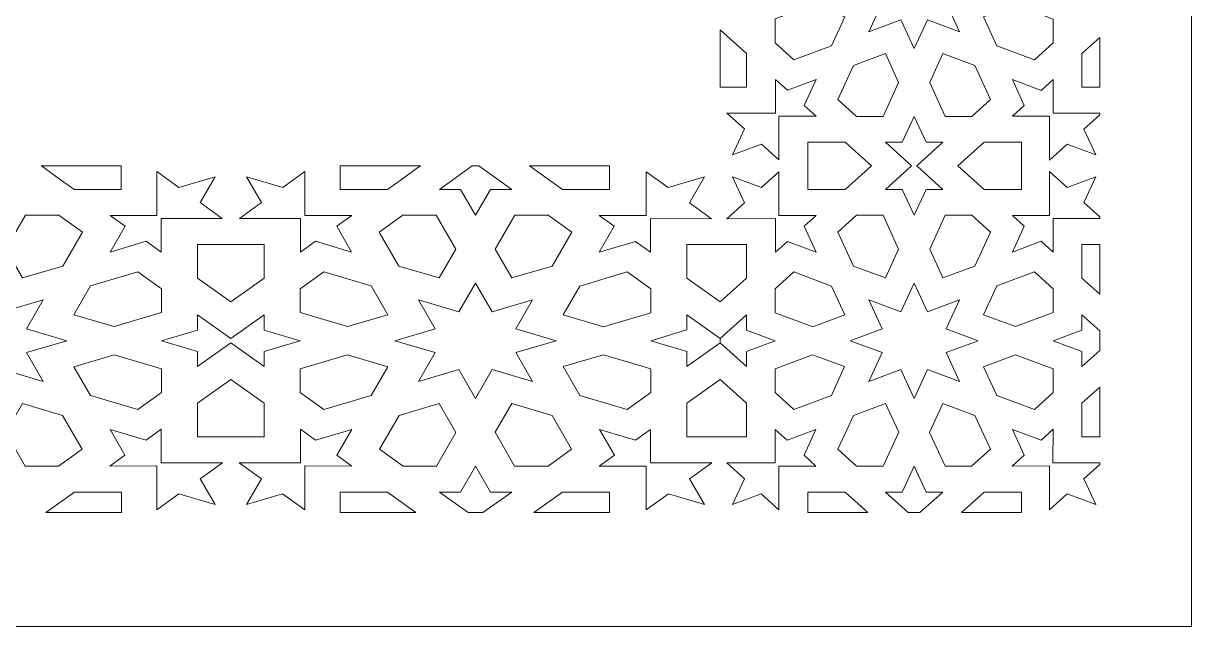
# Model space of a CAD drawing. Header units: millimetres. Extents: x -167 to 167, y -425 to 425.
# Drawn here: x -35.2 to 167, y -424.7 to -320.4 of the extents above; entities that cross this region are included whole.
import ezdxf

# ---------------------------------------------------------------- set-up
doc = ezdxf.new("R2010")
doc.units = ezdxf.units.MM
doc.header["$MEASUREMENT"] = 0
doc.layers.add('Layer 1', color=18, linetype='Continuous', true_color=0x000000)

msp = doc.modelspace()

# ---------------------------------------------------------------- linework, layer by layer
at = {"layer": 'Layer 1', "color": 250, "lineweight": 9, "true_color": 0x333333}
msp.add_lwpolyline([(-167.02, -424.72), (167.02, -424.72), (167.02, 424.72), (-167.02, 424.72)], close=True, dxfattribs=at)
for points, knots in [([(113.47, -312.68), (113.47, -312.68), (111.18, -307.69), (111.18, -307.69), (111.18, -307.69), (116.71, -309.75), (116.71, -309.75), (116.71, -309.75), (119, -304.77), (119, -304.77), (119, -304.77), (121.29, -309.75), (121.29, -309.75), (121.29, -309.75), (126.82, -307.69), (126.82, -307.69), (126.82, -307.69), (124.53, -312.68), (124.53, -312.68), (124.53, -312.68), (130.06, -314.74), (130.06, -314.74), (130.06, -314.74), (124.54, -316.81), (124.54, -316.81), (124.54, -316.81), (126.83, -321.79), (126.83, -321.79), (126.83, -321.79), (121.29, -319.73), (121.29, -319.73), (121.29, -319.73), (119, -324.72), (119, -324.72), (119, -324.72), (116.71, -319.73), (116.71, -319.73), (116.71, -319.73), (111.18, -321.8), (111.18, -321.8), (111.18, -321.8), (113.47, -316.81), (113.47, -316.81), (113.47, -316.81), (107.94, -314.74), (107.94, -314.74), (107.94, -314.74), (113.47, -312.68), (113.47, -312.68)], [0, 0, 0, 0, 0.0625, 0.0625, 0.0625, 0.125, 0.125, 0.125, 0.1875, 0.1875, 0.1875, 0.25, 0.25, 0.25, 0.3125, 0.3125, 0.3125, 0.375, 0.375, 0.375, 0.4375, 0.4375, 0.4375, 0.5, 0.5, 0.5, 0.5625, 0.5625, 0.5625, 0.625, 0.625, 0.625, 0.6875, 0.6875, 0.6875, 0.75, 0.75, 0.75, 0.8125, 0.8125, 0.8125, 0.875, 0.875, 0.875, 0.9375, 0.9375, 0.9375, 1, 1, 1, 1]), ([(101.45, -317.16), (101.45, -317.16), (106.99, -319.23), (106.99, -319.23), (106.99, -319.23), (104.7, -324.21), (104.7, -324.21), (104.7, -324.21), (98.2, -326.64), (98.2, -326.64), (98.2, -326.64), (94.95, -323.7), (94.95, -323.7), (94.95, -323.7), (94.95, -319.59), (94.95, -319.59), (94.95, -319.59), (101.45, -317.16), (101.45, -317.16)], [0, 0, 0, 0, 0.166667, 0.166667, 0.166667, 0.333333, 0.333333, 0.333333, 0.5, 0.5, 0.5, 0.666667, 0.666667, 0.666667, 0.833333, 0.833333, 0.833333, 1, 1, 1, 1]), ([(136.56, -317.17), (136.56, -317.17), (143.06, -319.6), (143.06, -319.6), (143.06, -319.6), (143.06, -323.72), (143.06, -323.72), (143.06, -323.72), (139.81, -326.65), (139.81, -326.65), (139.81, -326.65), (133.31, -324.22), (133.31, -324.22), (133.31, -324.22), (131.02, -319.24), (131.02, -319.24), (131.02, -319.24), (136.56, -317.17), (136.56, -317.17)], [0, 0, 0, 0, 0.166667, 0.166667, 0.166667, 0.333333, 0.333333, 0.333333, 0.5, 0.5, 0.5, 0.666667, 0.666667, 0.666667, 0.833333, 0.833333, 0.833333, 1, 1, 1, 1]), ([(89.97, -325.58), (89.97, -325.58), (89.97, -331.4), (89.97, -331.4), (89.97, -331.4), (85.42, -331.4), (85.42, -331.4), (85.42, -331.4), (85.42, -321.47), (85.42, -321.47), (85.42, -321.47), (89.97, -325.58), (89.97, -325.58)], [0, 0, 0, 0, 0.25, 0.25, 0.25, 0.5, 0.5, 0.5, 0.75, 0.75, 0.75, 1, 1, 1, 1]), ([(151.12, -322.79), (151.12, -322.79), (151.12, -331.4), (151.12, -331.4), (151.12, -331.4), (148.02, -331.4), (148.02, -331.4), (148.02, -331.4), (148.02, -325.58), (148.02, -325.58), (148.02, -325.58), (151.12, -322.79), (151.12, -322.79)], [0, 0, 0, 0, 0.25, 0.25, 0.25, 0.5, 0.5, 0.5, 0.75, 0.75, 0.75, 1, 1, 1, 1]), ([(108.48, -327.66), (108.48, -327.66), (114.02, -325.59), (114.02, -325.59), (114.02, -325.59), (116.31, -330.58), (116.31, -330.58), (116.31, -330.58), (113.62, -336.44), (113.62, -336.44), (113.62, -336.44), (109.02, -336.44), (109.02, -336.44), (109.02, -336.44), (105.79, -333.53), (105.79, -333.53), (105.79, -333.53), (108.48, -327.66), (108.48, -327.66)], [0, 0, 0, 0, 0.166667, 0.166667, 0.166667, 0.333333, 0.333333, 0.333333, 0.5, 0.5, 0.5, 0.666667, 0.666667, 0.666667, 0.833333, 0.833333, 0.833333, 1, 1, 1, 1]), ([(123.98, -325.59), (123.98, -325.59), (129.51, -327.66), (129.51, -327.66), (129.51, -327.66), (132.21, -333.53), (132.21, -333.53), (132.21, -333.53), (128.98, -336.44), (128.98, -336.44), (128.98, -336.44), (124.38, -336.44), (124.38, -336.44), (124.38, -336.44), (121.69, -330.58), (121.69, -330.58), (121.69, -330.58), (123.98, -325.59), (123.98, -325.59)], [0, 0, 0, 0, 0.166667, 0.166667, 0.166667, 0.333333, 0.333333, 0.333333, 0.5, 0.5, 0.5, 0.666667, 0.666667, 0.666667, 0.833333, 0.833333, 0.833333, 1, 1, 1, 1]), ([(94.99, -335.86), (94.99, -335.86), (94.99, -330.06), (94.99, -330.06), (94.99, -330.06), (97.05, -331.92), (97.05, -331.92), (97.05, -331.92), (102.02, -330.07), (102.02, -330.07), (102.02, -330.07), (99.96, -334.55), (99.96, -334.55), (99.96, -334.55), (102.02, -336.41), (102.02, -336.41), (102.02, -336.41), (95.59, -336.4), (95.59, -336.4), (95.59, -336.4), (95.58, -343.97), (95.58, -343.97), (95.58, -343.97), (92.55, -341.23), (92.55, -341.23), (92.55, -341.23), (87.58, -343.08), (87.58, -343.08), (87.58, -343.08), (89.64, -338.6), (89.64, -338.6), (89.64, -338.6), (86.59, -335.86), (86.59, -335.86), (86.59, -335.86), (94.99, -335.86), (94.99, -335.86)], [0, 0, 0, 0, 0.083333, 0.083333, 0.083333, 0.166667, 0.166667, 0.166667, 0.25, 0.25, 0.25, 0.333333, 0.333333, 0.333333, 0.416667, 0.416667, 0.416667, 0.5, 0.5, 0.5, 0.583333, 0.583333, 0.583333, 0.666667, 0.666667, 0.666667, 0.75, 0.75, 0.75, 0.833333, 0.833333, 0.833333, 0.916667, 0.916667, 0.916667, 1, 1, 1, 1]), ([(138.06, -334.57), (138.06, -334.57), (136, -330.09), (136, -330.09), (136, -330.09), (140.97, -331.94), (140.97, -331.94), (140.97, -331.94), (143.03, -330.08), (143.03, -330.08), (143.03, -330.08), (143.03, -335.89), (143.03, -335.89), (143.03, -335.89), (151.12, -335.89), (151.12, -335.89), (151.12, -335.89), (151.12, -336.16), (151.12, -336.16), (151.12, -336.16), (148.38, -338.63), (148.38, -338.63), (148.38, -338.63), (150.43, -343.11), (150.43, -343.11), (150.43, -343.11), (145.47, -341.26), (145.47, -341.26), (145.47, -341.26), (142.42, -344), (142.42, -344), (142.42, -344), (142.43, -336.42), (142.43, -336.42), (142.43, -336.42), (136, -336.43), (136, -336.43), (136, -336.43), (138.06, -334.57), (138.06, -334.57)], [0, 0, 0, 0, 0.076923, 0.076923, 0.076923, 0.153846, 0.153846, 0.153846, 0.230769, 0.230769, 0.230769, 0.307692, 0.307692, 0.307692, 0.384615, 0.384615, 0.384615, 0.461538, 0.461538, 0.461538, 0.538462, 0.538462, 0.538462, 0.615385, 0.615385, 0.615385, 0.692308, 0.692308, 0.692308, 0.769231, 0.769231, 0.769231, 0.846154, 0.846154, 0.846154, 0.923077, 0.923077, 0.923077, 1, 1, 1, 1]), ([(116.94, -340.92), (116.94, -340.92), (118.99, -336.44), (118.99, -336.44), (118.99, -336.44), (121.05, -340.92), (121.05, -340.92), (121.05, -340.92), (123.97, -340.92), (123.97, -340.92), (123.97, -340.92), (119.44, -345), (119.44, -345), (119.44, -345), (123.97, -349.08), (123.97, -349.08), (123.97, -349.08), (121.05, -349.08), (121.05, -349.08), (121.05, -349.08), (118.99, -353.56), (118.99, -353.56), (118.99, -353.56), (116.94, -349.08), (116.94, -349.08), (116.94, -349.08), (114.02, -349.08), (114.02, -349.08), (114.02, -349.08), (118.55, -345), (118.55, -345), (118.55, -345), (114.02, -340.92), (114.02, -340.92), (114.02, -340.92), (116.94, -340.92), (116.94, -340.92)], [0, 0, 0, 0, 0.083333, 0.083333, 0.083333, 0.166667, 0.166667, 0.166667, 0.25, 0.25, 0.25, 0.333333, 0.333333, 0.333333, 0.416667, 0.416667, 0.416667, 0.5, 0.5, 0.5, 0.583333, 0.583333, 0.583333, 0.666667, 0.666667, 0.666667, 0.75, 0.75, 0.75, 0.833333, 0.833333, 0.833333, 0.916667, 0.916667, 0.916667, 1, 1, 1, 1]), ([(107.07, -340.92), (107.07, -340.92), (111.59, -345), (111.59, -345), (111.59, -345), (107.07, -349.07), (107.07, -349.07), (107.07, -349.07), (100.61, -349.07), (100.61, -349.07), (100.61, -349.07), (100.61, -340.92), (100.61, -340.92), (100.61, -340.92), (107.07, -340.92), (107.07, -340.92)], [0, 0, 0, 0, 0.2, 0.2, 0.2, 0.4, 0.4, 0.4, 0.6, 0.6, 0.6, 0.8, 0.8, 0.8, 1, 1, 1, 1]), ([(131.1, -340.9), (131.1, -340.9), (137.55, -340.9), (137.55, -340.9), (137.55, -340.9), (137.55, -349.1), (137.55, -349.1), (137.55, -349.1), (131.1, -349.1), (131.1, -349.1), (131.1, -349.1), (126.56, -345), (126.56, -345), (126.56, -345), (126.57, -345), (126.56, -344.99), (126.56, -344.99), (131.1, -340.9), (131.1, -340.9)], [0, 0, 0, 0, 0.142857, 0.142857, 0.142857, 0.285714, 0.285714, 0.285714, 0.428571, 0.428571, 0.428571, 0.571429, 0.571429, 0.571429, 0.857143, 0.857143, 0.857143, 1, 1, 1, 1]), ([(-32.07, -345), (-32.07, -345), (-18.22, -345), (-18.22, -345), (-18.22, -345), (-18.22, -349.1), (-18.22, -349.1), (-18.22, -349.1), (-26.36, -349.1), (-26.36, -349.1), (-26.36, -349.1), (-32.08, -345), (-32.07, -345)], [0, 0, 0, 0, 0.25, 0.25, 0.25, 0.5, 0.5, 0.5, 0.75, 0.75, 0.75, 1, 1, 1, 1]), ([(33.54, -345), (33.55, -345), (27.82, -349.1), (27.82, -349.1), (27.82, -349.1), (19.68, -349.1), (19.68, -349.1), (19.68, -349.1), (19.68, -345), (19.68, -345), (19.68, -345), (33.54, -345), (33.54, -345)], [0, 0, 0, 0, 0.25, 0.25, 0.25, 0.5, 0.5, 0.5, 0.75, 0.75, 0.75, 1, 1, 1, 1]), ([(42.52, -345), (42.52, -345), (43.65, -345), (43.65, -345), (43.65, -345), (49.36, -349.08), (49.36, -349.08), (49.36, -349.08), (45.68, -349.08), (45.68, -349.08), (45.68, -349.08), (43.09, -353.56), (43.09, -353.56), (43.09, -353.56), (40.5, -349.08), (40.5, -349.08), (40.5, -349.08), (36.82, -349.08), (36.82, -349.08), (36.82, -349.08), (42.52, -345), (42.52, -345)], [0, 0, 0, 0, 0.142857, 0.142857, 0.142857, 0.285714, 0.285714, 0.285714, 0.428571, 0.428571, 0.428571, 0.571429, 0.571429, 0.571429, 0.714286, 0.714286, 0.714286, 0.857143, 0.857143, 0.857143, 1, 1, 1, 1]), ([(66.26, -345), (66.26, -345), (66.26, -349.07), (66.26, -349.07), (66.26, -349.07), (58.13, -349.07), (58.13, -349.07), (58.13, -349.07), (52.43, -345), (52.43, -345), (52.43, -345), (66.26, -345), (66.26, -345)], [0, 0, 0, 0, 0.25, 0.25, 0.25, 0.5, 0.5, 0.5, 0.75, 0.75, 0.75, 1, 1, 1, 1]), ([(-12.07, -353.57), (-12.07, -353.57), (-12.08, -345.99), (-12.08, -345.99), (-12.08, -345.99), (-8.24, -348.74), (-8.24, -348.74), (-8.24, -348.74), (-1.98, -346.88), (-1.98, -346.88), (-1.98, -346.88), (-4.57, -351.36), (-4.57, -351.36), (-4.57, -351.36), (-0.74, -354.1), (-0.74, -354.1), (-0.74, -354.1), (-11.32, -354.11), (-11.32, -354.11), (-11.32, -354.11), (-11.31, -359.91), (-11.31, -359.91), (-11.31, -359.91), (-13.91, -358.05), (-13.91, -358.05), (-13.91, -358.05), (-20.18, -359.91), (-20.18, -359.91), (-20.18, -359.91), (-17.58, -355.43), (-17.58, -355.43), (-17.58, -355.43), (-20.18, -353.57), (-20.18, -353.57), (-20.18, -353.57), (-12.07, -353.57), (-12.07, -353.57)], [0, 0, 0, 0, 0.083333, 0.083333, 0.083333, 0.166667, 0.166667, 0.166667, 0.25, 0.25, 0.25, 0.333333, 0.333333, 0.333333, 0.416667, 0.416667, 0.416667, 0.5, 0.5, 0.5, 0.583333, 0.583333, 0.583333, 0.666667, 0.666667, 0.666667, 0.75, 0.75, 0.75, 0.833333, 0.833333, 0.833333, 0.916667, 0.916667, 0.916667, 1, 1, 1, 1]), ([(6.04, -351.36), (6.04, -351.36), (3.44, -346.88), (3.44, -346.88), (3.44, -346.88), (9.71, -348.74), (9.71, -348.74), (9.71, -348.74), (13.55, -345.99), (13.55, -345.99), (13.55, -345.99), (13.54, -353.57), (13.54, -353.57), (13.54, -353.57), (21.65, -353.57), (21.65, -353.57), (21.65, -353.57), (19.05, -355.43), (19.05, -355.43), (19.05, -355.43), (21.64, -359.91), (21.64, -359.91), (21.64, -359.91), (15.38, -358.05), (15.38, -358.05), (15.38, -358.05), (12.78, -359.91), (12.78, -359.91), (12.78, -359.91), (12.79, -354.11), (12.79, -354.11), (12.79, -354.11), (2.21, -354.1), (2.21, -354.1), (2.21, -354.1), (6.04, -351.36), (6.04, -351.36)], [0, 0, 0, 0, 0.083333, 0.083333, 0.083333, 0.166667, 0.166667, 0.166667, 0.25, 0.25, 0.25, 0.333333, 0.333333, 0.333333, 0.416667, 0.416667, 0.416667, 0.5, 0.5, 0.5, 0.583333, 0.583333, 0.583333, 0.666667, 0.666667, 0.666667, 0.75, 0.75, 0.75, 0.833333, 0.833333, 0.833333, 0.916667, 0.916667, 0.916667, 1, 1, 1, 1]), ([(72.6, -353.59), (72.6, -353.59), (72.6, -346.03), (72.6, -346.03), (72.6, -346.03), (76.43, -348.77), (76.43, -348.77), (76.43, -348.77), (82.7, -346.91), (82.7, -346.91), (82.7, -346.91), (80.1, -351.39), (80.1, -351.39), (80.1, -351.39), (83.94, -354.14), (83.94, -354.14), (83.94, -354.14), (73.35, -354.13), (73.35, -354.13), (73.35, -354.13), (73.35, -359.93), (73.35, -359.93), (73.35, -359.93), (70.75, -358.07), (70.75, -358.07), (70.75, -358.07), (64.49, -359.93), (64.49, -359.93), (64.49, -359.93), (67.08, -355.45), (67.08, -355.45), (67.08, -355.45), (64.48, -353.59), (64.48, -353.59), (64.48, -353.59), (72.6, -353.59), (72.6, -353.59)], [0, 0, 0, 0, 0.083333, 0.083333, 0.083333, 0.166667, 0.166667, 0.166667, 0.25, 0.25, 0.25, 0.333333, 0.333333, 0.333333, 0.416667, 0.416667, 0.416667, 0.5, 0.5, 0.5, 0.583333, 0.583333, 0.583333, 0.666667, 0.666667, 0.666667, 0.75, 0.75, 0.75, 0.833333, 0.833333, 0.833333, 0.916667, 0.916667, 0.916667, 1, 1, 1, 1]), ([(89.64, -351.39), (89.64, -351.39), (87.58, -346.91), (87.58, -346.91), (87.58, -346.91), (92.55, -348.77), (92.55, -348.77), (92.55, -348.77), (95.58, -346.03), (95.58, -346.03), (95.58, -346.03), (95.59, -353.59), (95.59, -353.59), (95.59, -353.59), (102.02, -353.59), (102.02, -353.59), (102.02, -353.59), (99.96, -355.45), (99.96, -355.45), (99.96, -355.45), (102.02, -359.93), (102.02, -359.93), (102.02, -359.93), (97.05, -358.07), (97.05, -358.07), (97.05, -358.07), (94.99, -359.93), (94.99, -359.93), (94.99, -359.93), (94.99, -354.13), (94.99, -354.13), (94.99, -354.13), (86.59, -354.14), (86.59, -354.14), (86.59, -354.14), (89.64, -351.39), (89.64, -351.39)], [0, 0, 0, 0, 0.083333, 0.083333, 0.083333, 0.166667, 0.166667, 0.166667, 0.25, 0.25, 0.25, 0.333333, 0.333333, 0.333333, 0.416667, 0.416667, 0.416667, 0.5, 0.5, 0.5, 0.583333, 0.583333, 0.583333, 0.666667, 0.666667, 0.666667, 0.75, 0.75, 0.75, 0.833333, 0.833333, 0.833333, 0.916667, 0.916667, 0.916667, 1, 1, 1, 1]), ([(142.43, -353.57), (142.43, -353.57), (142.42, -345.99), (142.42, -345.99), (142.42, -345.99), (145.47, -348.74), (145.47, -348.74), (145.47, -348.74), (150.43, -346.88), (150.43, -346.88), (150.43, -346.88), (148.38, -351.36), (148.38, -351.36), (148.38, -351.36), (151.12, -353.84), (151.12, -353.84), (151.12, -353.84), (151.12, -354.1), (151.12, -354.1), (151.12, -354.1), (143.03, -354.11), (143.03, -354.11), (143.03, -354.11), (143.03, -359.91), (143.03, -359.91), (143.03, -359.91), (140.97, -358.05), (140.97, -358.05), (140.97, -358.05), (136, -359.91), (136, -359.91), (136, -359.91), (138.06, -355.43), (138.06, -355.43), (138.06, -355.43), (136, -353.57), (136, -353.57), (136, -353.57), (142.43, -353.57), (142.43, -353.57)], [0, 0, 0, 0, 0.076923, 0.076923, 0.076923, 0.153846, 0.153846, 0.153846, 0.230769, 0.230769, 0.230769, 0.307692, 0.307692, 0.307692, 0.384615, 0.384615, 0.384615, 0.461538, 0.461538, 0.461538, 0.538462, 0.538462, 0.538462, 0.615385, 0.615385, 0.615385, 0.692308, 0.692308, 0.692308, 0.769231, 0.769231, 0.769231, 0.846154, 0.846154, 0.846154, 0.923077, 0.923077, 0.923077, 1, 1, 1, 1]), ([(-34.83, -353.56), (-34.83, -353.56), (-29.03, -353.56), (-29.03, -353.56), (-29.03, -353.56), (-24.96, -356.47), (-24.96, -356.47), (-24.96, -356.47), (-28.36, -362.33), (-28.36, -362.33), (-28.36, -362.33), (-35.34, -364.4), (-35.34, -364.4), (-35.34, -364.4), (-38.22, -359.42), (-38.22, -359.42), (-38.22, -359.42), (-34.83, -353.56), (-34.83, -353.56)], [0, 0, 0, 0, 0.166667, 0.166667, 0.166667, 0.333333, 0.333333, 0.333333, 0.5, 0.5, 0.5, 0.666667, 0.666667, 0.666667, 0.833333, 0.833333, 0.833333, 1, 1, 1, 1]), ([(30.5, -353.56), (30.5, -353.56), (36.29, -353.56), (36.29, -353.56), (36.29, -353.56), (39.69, -359.42), (39.69, -359.42), (39.69, -359.42), (36.8, -364.4), (36.8, -364.4), (36.8, -364.4), (29.82, -362.33), (29.82, -362.33), (29.82, -362.33), (26.43, -356.47), (26.43, -356.47), (26.43, -356.47), (30.5, -353.56), (30.5, -353.56)], [0, 0, 0, 0, 0.166667, 0.166667, 0.166667, 0.333333, 0.333333, 0.333333, 0.5, 0.5, 0.5, 0.666667, 0.666667, 0.666667, 0.833333, 0.833333, 0.833333, 1, 1, 1, 1]), ([(49.87, -353.56), (49.87, -353.56), (55.66, -353.56), (55.66, -353.56), (55.66, -353.56), (59.73, -356.47), (59.73, -356.47), (59.73, -356.47), (56.34, -362.33), (56.34, -362.33), (56.34, -362.33), (49.36, -364.4), (49.36, -364.4), (49.36, -364.4), (46.47, -359.42), (46.47, -359.42), (46.47, -359.42), (49.87, -353.56), (49.87, -353.56)], [0, 0, 0, 0, 0.166667, 0.166667, 0.166667, 0.333333, 0.333333, 0.333333, 0.5, 0.5, 0.5, 0.666667, 0.666667, 0.666667, 0.833333, 0.833333, 0.833333, 1, 1, 1, 1]), ([(109.02, -353.56), (109.02, -353.56), (113.62, -353.56), (113.62, -353.56), (113.62, -353.56), (116.31, -359.42), (116.31, -359.42), (116.31, -359.42), (114.02, -364.4), (114.02, -364.4), (114.02, -364.4), (108.48, -362.33), (108.48, -362.33), (108.48, -362.33), (105.79, -356.47), (105.79, -356.47), (105.79, -356.47), (109.02, -353.56), (109.02, -353.56)], [0, 0, 0, 0, 0.166667, 0.166667, 0.166667, 0.333333, 0.333333, 0.333333, 0.5, 0.5, 0.5, 0.666667, 0.666667, 0.666667, 0.833333, 0.833333, 0.833333, 1, 1, 1, 1]), ([(124.38, -353.56), (124.38, -353.56), (128.98, -353.56), (128.98, -353.56), (128.98, -353.56), (132.21, -356.47), (132.21, -356.47), (132.21, -356.47), (129.51, -362.33), (129.51, -362.33), (129.51, -362.33), (123.98, -364.4), (123.98, -364.4), (123.98, -364.4), (121.69, -359.42), (121.69, -359.42), (121.69, -359.42), (124.38, -353.56), (124.38, -353.56)], [0, 0, 0, 0, 0.166667, 0.166667, 0.166667, 0.333333, 0.333333, 0.333333, 0.5, 0.5, 0.5, 0.666667, 0.666667, 0.666667, 0.833333, 0.833333, 0.833333, 1, 1, 1, 1]), ([(0.73, -358.59), (0.73, -358.59), (6.48, -358.59), (6.48, -358.59), (6.48, -358.59), (6.48, -364.42), (6.48, -364.42), (6.48, -364.42), (0.73, -368.53), (0.73, -368.53), (0.73, -368.53), (-5.02, -364.42), (-5.02, -364.42), (-5.02, -364.42), (-5.02, -358.59), (-5.02, -358.59), (-5.02, -358.59), (0.73, -358.59), (0.73, -358.59)], [0, 0, 0, 0, 0.166667, 0.166667, 0.166667, 0.333333, 0.333333, 0.333333, 0.5, 0.5, 0.5, 0.666667, 0.666667, 0.666667, 0.833333, 0.833333, 0.833333, 1, 1, 1, 1]), ([(85.42, -358.59), (85.42, -358.59), (89.97, -358.59), (89.97, -358.59), (89.97, -358.59), (89.97, -364.42), (89.97, -364.42), (89.97, -364.42), (85.42, -368.52), (85.42, -368.52), (85.42, -368.52), (79.68, -364.42), (79.68, -364.42), (79.68, -364.42), (79.68, -358.59), (79.68, -358.59), (79.68, -358.59), (85.42, -358.59), (85.42, -358.59)], [0, 0, 0, 0, 0.166667, 0.166667, 0.166667, 0.333333, 0.333333, 0.333333, 0.5, 0.5, 0.5, 0.666667, 0.666667, 0.666667, 0.833333, 0.833333, 0.833333, 1, 1, 1, 1]), ([(151.12, -358.59), (151.12, -358.59), (151.12, -367.21), (151.12, -367.21), (151.12, -367.21), (148.02, -364.42), (148.02, -364.42), (148.02, -364.42), (148.02, -358.59), (148.02, -358.59), (148.02, -358.59), (151.12, -358.59), (151.12, -358.59)], [0, 0, 0, 0, 0.25, 0.25, 0.25, 0.5, 0.5, 0.5, 0.75, 0.75, 0.75, 1, 1, 1, 1]), ([(-23.57, -365.77), (-23.57, -365.77), (-15.37, -363.34), (-15.37, -363.34), (-15.37, -363.34), (-11.28, -366.28), (-11.28, -366.28), (-11.28, -366.28), (-11.28, -370.39), (-11.28, -370.39), (-11.28, -370.39), (-19.47, -372.82), (-19.47, -372.82), (-19.47, -372.82), (-26.45, -370.75), (-26.45, -370.75), (-26.45, -370.75), (-23.57, -365.77), (-23.57, -365.77)], [0, 0, 0, 0, 0.166667, 0.166667, 0.166667, 0.333333, 0.333333, 0.333333, 0.5, 0.5, 0.5, 0.666667, 0.666667, 0.666667, 0.833333, 0.833333, 0.833333, 1, 1, 1, 1]), ([(16.84, -363.34), (16.84, -363.34), (25.04, -365.77), (25.04, -365.77), (25.04, -365.77), (27.92, -370.75), (27.92, -370.75), (27.92, -370.75), (20.94, -372.82), (20.94, -372.82), (20.94, -372.82), (12.74, -370.39), (12.74, -370.39), (12.74, -370.39), (12.74, -366.28), (12.74, -366.28), (12.74, -366.28), (16.84, -363.34), (16.84, -363.34)], [0, 0, 0, 0, 0.166667, 0.166667, 0.166667, 0.333333, 0.333333, 0.333333, 0.5, 0.5, 0.5, 0.666667, 0.666667, 0.666667, 0.833333, 0.833333, 0.833333, 1, 1, 1, 1]), ([(61.11, -365.79), (61.11, -365.79), (69.31, -363.36), (69.31, -363.36), (69.31, -363.36), (73.41, -366.29), (73.41, -366.29), (73.41, -366.29), (73.41, -370.41), (73.41, -370.41), (73.41, -370.41), (65.21, -372.84), (65.21, -372.84), (65.21, -372.84), (58.23, -370.77), (58.23, -370.77), (58.23, -370.77), (61.11, -365.79), (61.11, -365.79)], [0, 0, 0, 0, 0.166667, 0.166667, 0.166667, 0.333333, 0.333333, 0.333333, 0.5, 0.5, 0.5, 0.666667, 0.666667, 0.666667, 0.833333, 0.833333, 0.833333, 1, 1, 1, 1]), ([(98.2, -363.36), (98.2, -363.36), (104.7, -365.79), (104.7, -365.79), (104.7, -365.79), (106.99, -370.77), (106.99, -370.77), (106.99, -370.77), (101.45, -372.84), (101.45, -372.84), (101.45, -372.84), (94.95, -370.41), (94.95, -370.41), (94.95, -370.41), (94.95, -366.29), (94.95, -366.29), (94.95, -366.29), (98.2, -363.36), (98.2, -363.36)], [0, 0, 0, 0, 0.166667, 0.166667, 0.166667, 0.333333, 0.333333, 0.333333, 0.5, 0.5, 0.5, 0.666667, 0.666667, 0.666667, 0.833333, 0.833333, 0.833333, 1, 1, 1, 1]), ([(133.31, -365.77), (133.31, -365.77), (139.81, -363.34), (139.81, -363.34), (139.81, -363.34), (143.06, -366.28), (143.06, -366.28), (143.06, -366.28), (143.06, -370.39), (143.06, -370.39), (143.06, -370.39), (136.56, -372.82), (136.56, -372.82), (136.56, -372.82), (131.02, -370.75), (131.02, -370.75), (131.02, -370.75), (133.31, -365.77), (133.31, -365.77)], [0, 0, 0, 0, 0.166667, 0.166667, 0.166667, 0.333333, 0.333333, 0.333333, 0.5, 0.5, 0.5, 0.666667, 0.666667, 0.666667, 0.833333, 0.833333, 0.833333, 1, 1, 1, 1]), ([(-48.58, -373.19), (-48.58, -373.19), (-51.47, -368.2), (-51.47, -368.2), (-51.47, -368.2), (-44.5, -370.26), (-44.5, -370.26), (-44.5, -370.26), (-41.61, -365.27), (-41.61, -365.27), (-41.61, -365.27), (-38.72, -370.27), (-38.72, -370.27), (-38.72, -370.27), (-31.74, -368.2), (-31.74, -368.2), (-31.74, -368.2), (-34.63, -373.19), (-34.63, -373.19), (-34.63, -373.19), (-27.66, -375.25), (-27.66, -375.25), (-27.66, -375.25), (-34.64, -377.32), (-34.64, -377.32), (-34.64, -377.32), (-31.75, -382.31), (-31.75, -382.31), (-31.75, -382.31), (-38.72, -380.24), (-38.72, -380.24), (-38.72, -380.24), (-41.61, -385.23), (-41.61, -385.23), (-41.61, -385.23), (-44.5, -380.24), (-44.5, -380.24), (-44.5, -380.24), (-51.47, -382.31), (-51.47, -382.31), (-51.47, -382.31), (-48.58, -377.32), (-48.58, -377.32), (-48.58, -377.32), (-55.56, -375.25), (-55.56, -375.25), (-55.56, -375.25), (-48.58, -373.19), (-48.58, -373.19)], [0, 0, 0, 0, 0.0625, 0.0625, 0.0625, 0.125, 0.125, 0.125, 0.1875, 0.1875, 0.1875, 0.25, 0.25, 0.25, 0.3125, 0.3125, 0.3125, 0.375, 0.375, 0.375, 0.4375, 0.4375, 0.4375, 0.5, 0.5, 0.5, 0.5625, 0.5625, 0.5625, 0.625, 0.625, 0.625, 0.6875, 0.6875, 0.6875, 0.75, 0.75, 0.75, 0.8125, 0.8125, 0.8125, 0.875, 0.875, 0.875, 0.9375, 0.9375, 0.9375, 1, 1, 1, 1]), ([(36.1, -373.19), (36.1, -373.19), (33.21, -368.2), (33.21, -368.2), (33.21, -368.2), (40.19, -370.27), (40.19, -370.27), (40.19, -370.27), (43.08, -365.27), (43.08, -365.27), (43.08, -365.27), (45.97, -370.26), (45.97, -370.26), (45.97, -370.26), (52.94, -368.2), (52.94, -368.2), (52.94, -368.2), (50.05, -373.19), (50.05, -373.19), (50.05, -373.19), (57.02, -375.25), (57.02, -375.25), (57.02, -375.25), (50.05, -377.32), (50.05, -377.32), (50.05, -377.32), (52.94, -382.31), (52.94, -382.31), (52.94, -382.31), (45.97, -380.24), (45.97, -380.24), (45.97, -380.24), (43.08, -385.23), (43.08, -385.23), (43.08, -385.23), (40.19, -380.24), (40.19, -380.24), (40.19, -380.24), (33.22, -382.31), (33.22, -382.31), (33.22, -382.31), (36.1, -377.32), (36.1, -377.32), (36.1, -377.32), (29.13, -375.25), (29.13, -375.25), (29.13, -375.25), (36.1, -373.19), (36.1, -373.19)], [0, 0, 0, 0, 0.0625, 0.0625, 0.0625, 0.125, 0.125, 0.125, 0.1875, 0.1875, 0.1875, 0.25, 0.25, 0.25, 0.3125, 0.3125, 0.3125, 0.375, 0.375, 0.375, 0.4375, 0.4375, 0.4375, 0.5, 0.5, 0.5, 0.5625, 0.5625, 0.5625, 0.625, 0.625, 0.625, 0.6875, 0.6875, 0.6875, 0.75, 0.75, 0.75, 0.8125, 0.8125, 0.8125, 0.875, 0.875, 0.875, 0.9375, 0.9375, 0.9375, 1, 1, 1, 1]), ([(113.47, -373.19), (113.47, -373.19), (111.18, -368.2), (111.18, -368.2), (111.18, -368.2), (116.71, -370.26), (116.71, -370.26), (116.71, -370.26), (119, -365.27), (119, -365.27), (119, -365.27), (121.29, -370.27), (121.29, -370.27), (121.29, -370.27), (126.83, -368.2), (126.83, -368.2), (126.83, -368.2), (124.54, -373.19), (124.54, -373.19), (124.54, -373.19), (130.06, -375.25), (130.06, -375.25), (130.06, -375.25), (124.53, -377.32), (124.53, -377.32), (124.53, -377.32), (126.82, -382.31), (126.82, -382.31), (126.82, -382.31), (121.29, -380.24), (121.29, -380.24), (121.29, -380.24), (119, -385.23), (119, -385.23), (119, -385.23), (116.71, -380.24), (116.71, -380.24), (116.71, -380.24), (111.18, -382.31), (111.18, -382.31), (111.18, -382.31), (113.47, -377.32), (113.47, -377.32), (113.47, -377.32), (107.94, -375.25), (107.94, -375.25), (107.94, -375.25), (113.47, -373.19), (113.47, -373.19)], [0, 0, 0, 0, 0.0625, 0.0625, 0.0625, 0.125, 0.125, 0.125, 0.1875, 0.1875, 0.1875, 0.25, 0.25, 0.25, 0.3125, 0.3125, 0.3125, 0.375, 0.375, 0.375, 0.4375, 0.4375, 0.4375, 0.5, 0.5, 0.5, 0.5625, 0.5625, 0.5625, 0.625, 0.625, 0.625, 0.6875, 0.6875, 0.6875, 0.75, 0.75, 0.75, 0.8125, 0.8125, 0.8125, 0.875, 0.875, 0.875, 0.9375, 0.9375, 0.9375, 1, 1, 1, 1]), ([(-5.01, -373.4), (-5.01, -373.4), (-5.01, -370.76), (-5.01, -370.76), (-5.01, -370.76), (0.72, -374.87), (0.72, -374.87), (0.72, -374.87), (0.73, -374.86), (0.73, -374.86), (0.73, -374.86), (0.75, -374.87), (0.75, -374.87), (0.75, -374.87), (6.48, -370.76), (6.48, -370.76), (6.48, -370.76), (6.48, -373.4), (6.48, -373.4), (6.48, -373.4), (12.74, -375.25), (12.74, -375.25), (12.74, -375.25), (6.48, -377.11), (6.48, -377.11), (6.48, -377.11), (6.48, -379.74), (6.48, -379.74), (6.48, -379.74), (0.75, -375.63), (0.75, -375.63), (0.75, -375.63), (0.73, -375.64), (0.73, -375.64), (0.73, -375.64), (0.72, -375.63), (0.72, -375.63), (0.72, -375.63), (-5.01, -379.74), (-5.01, -379.74), (-5.01, -379.74), (-5.01, -377.11), (-5.01, -377.11), (-5.01, -377.11), (-11.28, -375.25), (-11.28, -375.25), (-11.28, -375.25), (-5.01, -373.4), (-5.01, -373.4)], [0, 0, 0, 0, 0.0625, 0.0625, 0.0625, 0.125, 0.125, 0.125, 0.1875, 0.1875, 0.1875, 0.25, 0.25, 0.25, 0.3125, 0.3125, 0.3125, 0.375, 0.375, 0.375, 0.4375, 0.4375, 0.4375, 0.5, 0.5, 0.5, 0.5625, 0.5625, 0.5625, 0.625, 0.625, 0.625, 0.6875, 0.6875, 0.6875, 0.75, 0.75, 0.75, 0.8125, 0.8125, 0.8125, 0.875, 0.875, 0.875, 0.9375, 0.9375, 0.9375, 1, 1, 1, 1]), ([(79.67, -373.39), (79.67, -373.39), (79.67, -370.76), (79.67, -370.76), (79.67, -370.76), (85.4, -374.87), (85.4, -374.87), (85.4, -374.87), (85.42, -374.86), (85.42, -374.86), (85.42, -374.86), (85.42, -375.64), (85.42, -375.64), (85.42, -375.64), (85.4, -375.63), (85.4, -375.63), (85.4, -375.63), (79.67, -379.74), (79.67, -379.74), (79.67, -379.74), (79.67, -377.11), (79.67, -377.11), (79.67, -377.11), (73.41, -375.25), (73.41, -375.25), (73.41, -375.25), (79.67, -373.39), (79.67, -373.39)], [0, 0, 0, 0, 0.111111, 0.111111, 0.111111, 0.222222, 0.222222, 0.222222, 0.333333, 0.333333, 0.333333, 0.444444, 0.444444, 0.444444, 0.555556, 0.555556, 0.555556, 0.666667, 0.666667, 0.666667, 0.777778, 0.777778, 0.777778, 0.888889, 0.888889, 0.888889, 1, 1, 1, 1]), ([(85.44, -374.87), (85.44, -374.87), (89.98, -370.76), (89.98, -370.76), (89.98, -370.76), (89.98, -373.4), (89.98, -373.4), (89.98, -373.4), (94.95, -375.25), (94.95, -375.25), (94.95, -375.25), (89.98, -377.11), (89.98, -377.11), (89.98, -377.11), (89.98, -379.74), (89.98, -379.74), (89.98, -379.74), (85.43, -375.63), (85.43, -375.63), (85.43, -375.63), (85.42, -375.64), (85.42, -375.64), (85.42, -375.64), (85.42, -374.86), (85.42, -374.86), (85.42, -374.86), (85.44, -374.87), (85.44, -374.87)], [0, 0, 0, 0, 0.111111, 0.111111, 0.111111, 0.222222, 0.222222, 0.222222, 0.333333, 0.333333, 0.333333, 0.444444, 0.444444, 0.444444, 0.555556, 0.555556, 0.555556, 0.666667, 0.666667, 0.666667, 0.777778, 0.777778, 0.777778, 0.888889, 0.888889, 0.888889, 1, 1, 1, 1]), ([(148.03, -373.4), (148.03, -373.4), (148.03, -370.76), (148.03, -370.76), (148.03, -370.76), (151.12, -373.56), (151.12, -373.56), (151.12, -373.56), (151.12, -376.95), (151.12, -376.95), (151.12, -376.95), (148.03, -379.74), (148.03, -379.74), (148.03, -379.74), (148.03, -377.11), (148.03, -377.11), (148.03, -377.11), (143.06, -375.25), (143.06, -375.25), (143.06, -375.25), (148.03, -373.4), (148.03, -373.4)], [0, 0, 0, 0, 0.142857, 0.142857, 0.142857, 0.285714, 0.285714, 0.285714, 0.428571, 0.428571, 0.428571, 0.571429, 0.571429, 0.571429, 0.714286, 0.714286, 0.714286, 0.857143, 0.857143, 0.857143, 1, 1, 1, 1]), ([(-19.47, -377.68), (-19.47, -377.68), (-11.28, -380.11), (-11.28, -380.11), (-11.28, -380.11), (-11.28, -384.22), (-11.28, -384.22), (-11.28, -384.22), (-15.38, -387.16), (-15.38, -387.16), (-15.38, -387.16), (-23.57, -384.73), (-23.57, -384.73), (-23.57, -384.73), (-26.45, -379.75), (-26.45, -379.75), (-26.45, -379.75), (-19.47, -377.68), (-19.47, -377.68)], [0, 0, 0, 0, 0.166667, 0.166667, 0.166667, 0.333333, 0.333333, 0.333333, 0.5, 0.5, 0.5, 0.666667, 0.666667, 0.666667, 0.833333, 0.833333, 0.833333, 1, 1, 1, 1]), ([(20.94, -377.68), (20.94, -377.68), (27.92, -379.75), (27.92, -379.75), (27.92, -379.75), (25.04, -384.73), (25.04, -384.73), (25.04, -384.73), (16.84, -387.16), (16.84, -387.16), (16.84, -387.16), (12.75, -384.22), (12.75, -384.22), (12.75, -384.22), (12.75, -380.11), (12.75, -380.11), (12.75, -380.11), (20.94, -377.68), (20.94, -377.68)], [0, 0, 0, 0, 0.166667, 0.166667, 0.166667, 0.333333, 0.333333, 0.333333, 0.5, 0.5, 0.5, 0.666667, 0.666667, 0.666667, 0.833333, 0.833333, 0.833333, 1, 1, 1, 1]), ([(65.23, -377.67), (65.23, -377.67), (73.42, -380.1), (73.42, -380.1), (73.42, -380.1), (73.42, -384.22), (73.42, -384.22), (73.42, -384.22), (69.32, -387.15), (69.32, -387.15), (69.32, -387.15), (61.13, -384.72), (61.13, -384.72), (61.13, -384.72), (58.25, -379.74), (58.25, -379.74), (58.25, -379.74), (65.23, -377.67), (65.23, -377.67)], [0, 0, 0, 0, 0.166667, 0.166667, 0.166667, 0.333333, 0.333333, 0.333333, 0.5, 0.5, 0.5, 0.666667, 0.666667, 0.666667, 0.833333, 0.833333, 0.833333, 1, 1, 1, 1]), ([(101.43, -377.67), (101.43, -377.67), (106.97, -379.74), (106.97, -379.74), (106.97, -379.74), (104.68, -384.72), (104.68, -384.72), (104.68, -384.72), (98.19, -387.15), (98.19, -387.15), (98.19, -387.15), (94.94, -384.22), (94.94, -384.22), (94.94, -384.22), (94.94, -380.1), (94.94, -380.1), (94.94, -380.1), (101.43, -377.67), (101.43, -377.67)], [0, 0, 0, 0, 0.166667, 0.166667, 0.166667, 0.333333, 0.333333, 0.333333, 0.5, 0.5, 0.5, 0.666667, 0.666667, 0.666667, 0.833333, 0.833333, 0.833333, 1, 1, 1, 1]), ([(136.56, -377.68), (136.56, -377.68), (143.06, -380.11), (143.06, -380.11), (143.06, -380.11), (143.06, -384.22), (143.06, -384.22), (143.06, -384.22), (139.81, -387.16), (139.81, -387.16), (139.81, -387.16), (133.31, -384.73), (133.31, -384.73), (133.31, -384.73), (131.02, -379.75), (131.02, -379.75), (131.02, -379.75), (136.56, -377.68), (136.56, -377.68)], [0, 0, 0, 0, 0.166667, 0.166667, 0.166667, 0.333333, 0.333333, 0.333333, 0.5, 0.5, 0.5, 0.666667, 0.666667, 0.666667, 0.833333, 0.833333, 0.833333, 1, 1, 1, 1]), ([(0.73, -381.97), (0.73, -381.97), (6.48, -386.08), (6.48, -386.08), (6.48, -386.08), (6.48, -391.91), (6.48, -391.91), (6.48, -391.91), (0.73, -391.91), (0.73, -391.91), (0.73, -391.91), (-5.02, -391.91), (-5.02, -391.91), (-5.02, -391.91), (-5.02, -386.08), (-5.02, -386.08), (-5.02, -386.08), (0.73, -381.97), (0.73, -381.97)], [0, 0, 0, 0, 0.166667, 0.166667, 0.166667, 0.333333, 0.333333, 0.333333, 0.5, 0.5, 0.5, 0.666667, 0.666667, 0.666667, 0.833333, 0.833333, 0.833333, 1, 1, 1, 1]), ([(85.42, -381.98), (85.42, -381.98), (89.97, -386.08), (89.97, -386.08), (89.97, -386.08), (89.97, -391.91), (89.97, -391.91), (89.97, -391.91), (85.42, -391.91), (85.42, -391.91), (85.42, -391.91), (79.68, -391.91), (79.68, -391.91), (79.68, -391.91), (79.68, -386.08), (79.68, -386.08), (79.68, -386.08), (85.42, -381.98), (85.42, -381.98)], [0, 0, 0, 0, 0.166667, 0.166667, 0.166667, 0.333333, 0.333333, 0.333333, 0.5, 0.5, 0.5, 0.666667, 0.666667, 0.666667, 0.833333, 0.833333, 0.833333, 1, 1, 1, 1]), ([(151.12, -383.29), (151.12, -383.29), (151.12, -391.91), (151.12, -391.91), (151.12, -391.91), (148.02, -391.91), (148.02, -391.91), (148.02, -391.91), (148.02, -386.08), (148.02, -386.08), (148.02, -386.08), (151.12, -383.29), (151.12, -383.29)], [0, 0, 0, 0, 0.25, 0.25, 0.25, 0.5, 0.5, 0.5, 0.75, 0.75, 0.75, 1, 1, 1, 1]), ([(-35.34, -386.12), (-35.34, -386.12), (-28.38, -388.18), (-28.38, -388.18), (-28.38, -388.18), (-24.98, -394.04), (-24.98, -394.04), (-24.98, -394.04), (-29.08, -396.97), (-29.08, -396.97), (-29.08, -396.97), (-34.84, -396.97), (-34.84, -396.97), (-34.84, -396.97), (-38.23, -391.11), (-38.23, -391.11), (-38.23, -391.11), (-35.34, -386.12), (-35.34, -386.12)], [0, 0, 0, 0, 0.166667, 0.166667, 0.166667, 0.333333, 0.333333, 0.333333, 0.5, 0.5, 0.5, 0.666667, 0.666667, 0.666667, 0.833333, 0.833333, 0.833333, 1, 1, 1, 1]), ([(29.84, -388.18), (29.84, -388.18), (36.81, -386.12), (36.81, -386.12), (36.81, -386.12), (39.7, -391.11), (39.7, -391.11), (39.7, -391.11), (36.3, -396.97), (36.3, -396.97), (36.3, -396.97), (30.55, -396.97), (30.55, -396.97), (30.55, -396.97), (26.45, -394.04), (26.45, -394.04), (26.45, -394.04), (29.84, -388.18), (29.84, -388.18)], [0, 0, 0, 0, 0.166667, 0.166667, 0.166667, 0.333333, 0.333333, 0.333333, 0.5, 0.5, 0.5, 0.666667, 0.666667, 0.666667, 0.833333, 0.833333, 0.833333, 1, 1, 1, 1]), ([(49.34, -386.1), (49.34, -386.1), (56.33, -388.17), (56.33, -388.17), (56.33, -388.17), (59.72, -394.03), (59.72, -394.03), (59.72, -394.03), (55.65, -396.94), (55.65, -396.94), (55.65, -396.94), (49.85, -396.94), (49.85, -396.94), (49.85, -396.94), (46.46, -391.08), (46.46, -391.08), (46.46, -391.08), (49.34, -386.1), (49.34, -386.1)], [0, 0, 0, 0, 0.166667, 0.166667, 0.166667, 0.333333, 0.333333, 0.333333, 0.5, 0.5, 0.5, 0.666667, 0.666667, 0.666667, 0.833333, 0.833333, 0.833333, 1, 1, 1, 1]), ([(108.5, -388.17), (108.5, -388.17), (114.03, -386.1), (114.03, -386.1), (114.03, -386.1), (116.32, -391.08), (116.32, -391.08), (116.32, -391.08), (113.63, -396.94), (113.63, -396.94), (113.63, -396.94), (109.03, -396.94), (109.03, -396.94), (109.03, -396.94), (105.8, -394.03), (105.8, -394.03), (105.8, -394.03), (108.5, -388.17), (108.5, -388.17)], [0, 0, 0, 0, 0.166667, 0.166667, 0.166667, 0.333333, 0.333333, 0.333333, 0.5, 0.5, 0.5, 0.666667, 0.666667, 0.666667, 0.833333, 0.833333, 0.833333, 1, 1, 1, 1]), ([(123.98, -386.12), (123.98, -386.12), (129.5, -388.18), (129.5, -388.18), (129.5, -388.18), (132.19, -394.04), (132.19, -394.04), (132.19, -394.04), (128.94, -396.97), (128.94, -396.97), (128.94, -396.97), (124.37, -396.97), (124.37, -396.97), (124.37, -396.97), (121.68, -391.11), (121.68, -391.11), (121.68, -391.11), (123.98, -386.12), (123.98, -386.12)], [0, 0, 0, 0, 0.166667, 0.166667, 0.166667, 0.333333, 0.333333, 0.333333, 0.5, 0.5, 0.5, 0.666667, 0.666667, 0.666667, 0.833333, 0.833333, 0.833333, 1, 1, 1, 1]), ([(-17.59, -395.07), (-17.59, -395.07), (-20.18, -390.59), (-20.18, -390.59), (-20.18, -390.59), (-13.92, -392.44), (-13.92, -392.44), (-13.92, -392.44), (-11.32, -390.58), (-11.32, -390.58), (-11.32, -390.58), (-11.32, -396.38), (-11.32, -396.38), (-11.32, -396.38), (-0.73, -396.38), (-0.73, -396.38), (-0.73, -396.38), (-4.57, -399.13), (-4.57, -399.13), (-4.57, -399.13), (-1.98, -403.61), (-1.98, -403.61), (-1.98, -403.61), (-8.24, -401.75), (-8.24, -401.75), (-8.24, -401.75), (-12.07, -404.49), (-12.07, -404.49), (-12.07, -404.49), (-12.07, -396.92), (-12.07, -396.92), (-12.07, -396.92), (-20.19, -396.93), (-20.19, -396.93), (-20.19, -396.93), (-17.59, -395.07), (-17.59, -395.07)], [0, 0, 0, 0, 0.083333, 0.083333, 0.083333, 0.166667, 0.166667, 0.166667, 0.25, 0.25, 0.25, 0.333333, 0.333333, 0.333333, 0.416667, 0.416667, 0.416667, 0.5, 0.5, 0.5, 0.583333, 0.583333, 0.583333, 0.666667, 0.666667, 0.666667, 0.75, 0.75, 0.75, 0.833333, 0.833333, 0.833333, 0.916667, 0.916667, 0.916667, 1, 1, 1, 1]), ([(12.79, -396.38), (12.79, -396.38), (12.79, -390.58), (12.79, -390.58), (12.79, -390.58), (15.39, -392.44), (15.39, -392.44), (15.39, -392.44), (21.65, -390.59), (21.65, -390.59), (21.65, -390.59), (19.05, -395.07), (19.05, -395.07), (19.05, -395.07), (21.65, -396.93), (21.65, -396.93), (21.65, -396.93), (13.54, -396.92), (13.54, -396.92), (13.54, -396.92), (13.53, -404.49), (13.53, -404.49), (13.53, -404.49), (9.7, -401.75), (9.7, -401.75), (9.7, -401.75), (3.44, -403.61), (3.44, -403.61), (3.44, -403.61), (6.04, -399.13), (6.04, -399.13), (6.04, -399.13), (2.2, -396.38), (2.2, -396.38), (2.2, -396.38), (12.79, -396.38), (12.79, -396.38)], [0, 0, 0, 0, 0.083333, 0.083333, 0.083333, 0.166667, 0.166667, 0.166667, 0.25, 0.25, 0.25, 0.333333, 0.333333, 0.333333, 0.416667, 0.416667, 0.416667, 0.5, 0.5, 0.5, 0.583333, 0.583333, 0.583333, 0.666667, 0.666667, 0.666667, 0.75, 0.75, 0.75, 0.833333, 0.833333, 0.833333, 0.916667, 0.916667, 0.916667, 1, 1, 1, 1]), ([(67.11, -395.07), (67.11, -395.07), (64.52, -390.59), (64.52, -390.59), (64.52, -390.59), (70.78, -392.45), (70.78, -392.45), (70.78, -392.45), (73.38, -390.59), (73.38, -390.59), (73.38, -390.59), (73.38, -396.39), (73.38, -396.39), (73.38, -396.39), (83.97, -396.38), (83.97, -396.38), (83.97, -396.38), (80.13, -399.13), (80.13, -399.13), (80.13, -399.13), (82.73, -403.61), (82.73, -403.61), (82.73, -403.61), (76.46, -401.75), (76.46, -401.75), (76.46, -401.75), (72.64, -404.49), (72.64, -404.49), (72.64, -404.49), (72.63, -396.93), (72.63, -396.93), (72.63, -396.93), (64.51, -396.93), (64.51, -396.93), (64.51, -396.93), (67.11, -395.07), (67.11, -395.07)], [0, 0, 0, 0, 0.083333, 0.083333, 0.083333, 0.166667, 0.166667, 0.166667, 0.25, 0.25, 0.25, 0.333333, 0.333333, 0.333333, 0.416667, 0.416667, 0.416667, 0.5, 0.5, 0.5, 0.583333, 0.583333, 0.583333, 0.666667, 0.666667, 0.666667, 0.75, 0.75, 0.75, 0.833333, 0.833333, 0.833333, 0.916667, 0.916667, 0.916667, 1, 1, 1, 1]), ([(94.97, -396.39), (94.97, -396.39), (94.97, -390.59), (94.97, -390.59), (94.97, -390.59), (97.03, -392.45), (97.03, -392.45), (97.03, -392.45), (102, -390.59), (102, -390.59), (102, -390.59), (99.94, -395.07), (99.94, -395.07), (99.94, -395.07), (102, -396.93), (102, -396.93), (102, -396.93), (95.57, -396.93), (95.57, -396.93), (95.57, -396.93), (95.56, -404.49), (95.56, -404.49), (95.56, -404.49), (92.52, -401.75), (92.52, -401.75), (92.52, -401.75), (87.56, -403.61), (87.56, -403.61), (87.56, -403.61), (89.61, -399.13), (89.61, -399.13), (89.61, -399.13), (86.57, -396.38), (86.57, -396.38), (86.57, -396.38), (94.97, -396.39), (94.97, -396.39)], [0, 0, 0, 0, 0.083333, 0.083333, 0.083333, 0.166667, 0.166667, 0.166667, 0.25, 0.25, 0.25, 0.333333, 0.333333, 0.333333, 0.416667, 0.416667, 0.416667, 0.5, 0.5, 0.5, 0.583333, 0.583333, 0.583333, 0.666667, 0.666667, 0.666667, 0.75, 0.75, 0.75, 0.833333, 0.833333, 0.833333, 0.916667, 0.916667, 0.916667, 1, 1, 1, 1]), ([(138.05, -395.07), (138.05, -395.07), (136, -390.59), (136, -390.59), (136, -390.59), (140.96, -392.44), (140.96, -392.44), (140.96, -392.44), (143.03, -390.58), (143.03, -390.58), (143.03, -390.58), (143.02, -396.38), (143.02, -396.38), (143.02, -396.38), (151.12, -396.38), (151.12, -396.38), (151.12, -396.38), (151.12, -396.66), (151.12, -396.66), (151.12, -396.66), (148.38, -399.13), (148.38, -399.13), (148.38, -399.13), (150.44, -403.61), (150.44, -403.61), (150.44, -403.61), (145.47, -401.75), (145.47, -401.75), (145.47, -401.75), (142.43, -404.49), (142.43, -404.49), (142.43, -404.49), (142.43, -396.92), (142.43, -396.92), (142.43, -396.92), (135.99, -396.93), (135.99, -396.93), (135.99, -396.93), (138.05, -395.07), (138.05, -395.07)], [0, 0, 0, 0, 0.076923, 0.076923, 0.076923, 0.153846, 0.153846, 0.153846, 0.230769, 0.230769, 0.230769, 0.307692, 0.307692, 0.307692, 0.384615, 0.384615, 0.384615, 0.461538, 0.461538, 0.461538, 0.538462, 0.538462, 0.538462, 0.615385, 0.615385, 0.615385, 0.692308, 0.692308, 0.692308, 0.769231, 0.769231, 0.769231, 0.846154, 0.846154, 0.846154, 0.923077, 0.923077, 0.923077, 1, 1, 1, 1]), ([(40.49, -401.44), (40.49, -401.44), (43.09, -396.96), (43.09, -396.96), (43.09, -396.96), (45.68, -401.44), (45.68, -401.44), (45.68, -401.44), (49.36, -401.44), (49.36, -401.44), (49.36, -401.44), (44.37, -405), (44.37, -405), (44.37, -405), (41.8, -405), (41.8, -405), (41.8, -405), (36.82, -401.44), (36.82, -401.44), (36.82, -401.44), (40.49, -401.44), (40.49, -401.44)], [0, 0, 0, 0, 0.142857, 0.142857, 0.142857, 0.285714, 0.285714, 0.285714, 0.428571, 0.428571, 0.428571, 0.571429, 0.571429, 0.571429, 0.714286, 0.714286, 0.714286, 0.857143, 0.857143, 0.857143, 1, 1, 1, 1]), ([(116.94, -401.44), (116.94, -401.44), (118.99, -396.96), (118.99, -396.96), (118.99, -396.96), (121.05, -401.44), (121.05, -401.44), (121.05, -401.44), (123.97, -401.44), (123.97, -401.44), (123.97, -401.44), (120.01, -405), (120.01, -405), (120.01, -405), (117.98, -405), (117.98, -405), (117.98, -405), (114.02, -401.44), (114.02, -401.44), (114.02, -401.44), (116.94, -401.44), (116.94, -401.44)], [0, 0, 0, 0, 0.142857, 0.142857, 0.142857, 0.285714, 0.285714, 0.285714, 0.428571, 0.428571, 0.428571, 0.571429, 0.571429, 0.571429, 0.714286, 0.714286, 0.714286, 0.857143, 0.857143, 0.857143, 1, 1, 1, 1]), ([(-26.35, -401.46), (-26.35, -401.46), (-18.21, -401.46), (-18.21, -401.46), (-18.21, -401.46), (-18.21, -405), (-18.21, -405), (-18.21, -405), (-31.28, -405), (-31.28, -405), (-31.28, -405), (-26.35, -401.46), (-26.35, -401.46)], [0, 0, 0, 0, 0.25, 0.25, 0.25, 0.5, 0.5, 0.5, 0.75, 0.75, 0.75, 1, 1, 1, 1]), ([(27.82, -401.46), (27.82, -401.46), (32.75, -405), (32.75, -405), (32.75, -405), (19.68, -405), (19.68, -405), (19.68, -405), (19.68, -401.46), (19.68, -401.46), (19.68, -401.46), (27.82, -401.46), (27.82, -401.46)], [0, 0, 0, 0, 0.25, 0.25, 0.25, 0.5, 0.5, 0.5, 0.75, 0.75, 0.75, 1, 1, 1, 1]), ([(58.12, -401.44), (58.12, -401.44), (66.26, -401.44), (66.26, -401.44), (66.26, -401.44), (66.26, -405), (66.26, -405), (66.26, -405), (53.15, -405), (53.15, -405), (53.15, -405), (58.12, -401.44), (58.12, -401.44)], [0, 0, 0, 0, 0.25, 0.25, 0.25, 0.5, 0.5, 0.5, 0.75, 0.75, 0.75, 1, 1, 1, 1]), ([(107.07, -401.44), (107.07, -401.44), (111.01, -405), (111.01, -405), (111.01, -405), (100.62, -405), (100.62, -405), (100.62, -405), (100.62, -401.44), (100.62, -401.44), (100.62, -401.44), (107.07, -401.44), (107.07, -401.44)], [0, 0, 0, 0, 0.25, 0.25, 0.25, 0.5, 0.5, 0.5, 0.75, 0.75, 0.75, 1, 1, 1, 1]), ([(131.11, -401.46), (131.11, -401.46), (137.56, -401.46), (137.56, -401.46), (137.56, -401.46), (137.56, -405), (137.56, -405), (137.56, -405), (127.19, -405), (127.19, -405), (127.19, -405), (131.11, -401.46), (131.11, -401.46)], [0, 0, 0, 0, 0.25, 0.25, 0.25, 0.5, 0.5, 0.5, 0.75, 0.75, 0.75, 1, 1, 1, 1])]:
    msp.add_open_spline(points, degree=3, knots=knots, dxfattribs=at)

doc.saveas('drawing.dxf')
